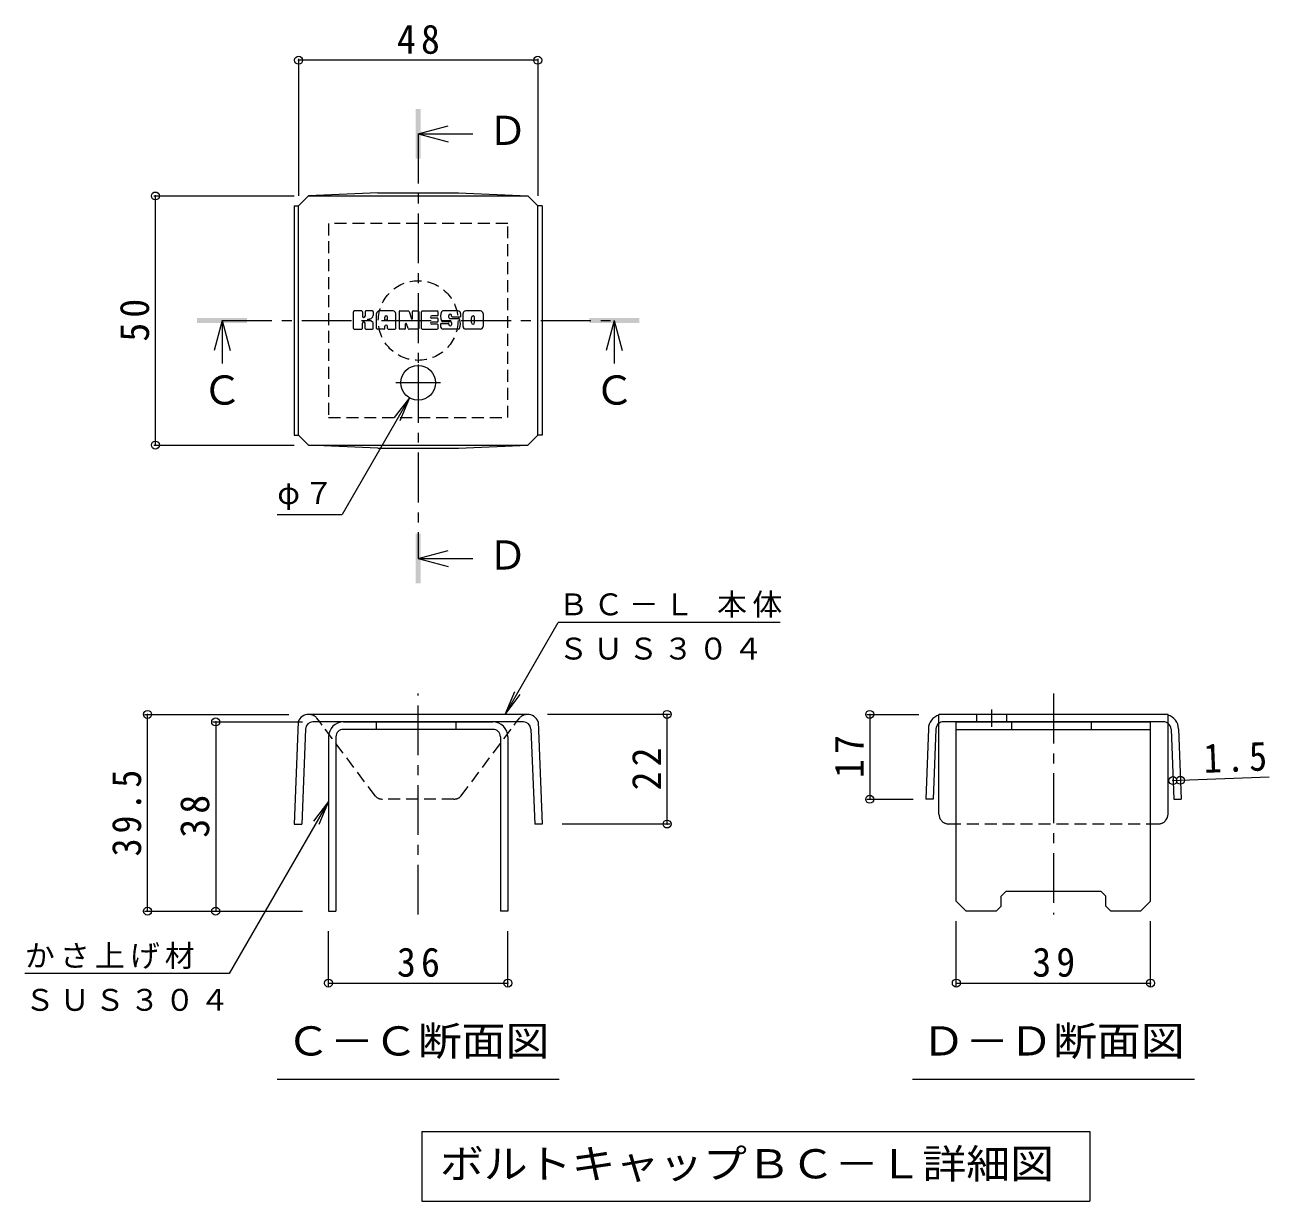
# Model space of a CAD drawing. Units: millimetres on the paper, enlarged 6 times, with parts at other scales. Extents: x -1626 to 1623, y -1182 to 1151.
# Drawn here: x 874 to 1623, y -1005 to -297 of the extents above; entities that cross this region are included whole.
import ezdxf
from ezdxf.enums import TextEntityAlignment as Align

# ---------------------------------------------------------------- set-up
doc = ezdxf.new("R2010")
doc.units = ezdxf.units.MM
doc.header["$LTSCALE"] = 6
doc.header["$PDMODE"] = 32
doc.header["$PDSIZE"] = 4.8
doc.linetypes.add('CHAIN1', pattern=[8, 5, -1, 1, -1])
doc.linetypes.add('DASHED1', pattern=[1.8, 1.2, -0.6])
for name, color, linetype, lineweight in [('D-4', 7, 'Continuous', 9), ('D-5', 7, 'Continuous', 9), ('D-8', 4, 'Continuous', 9), ('D-9', 2, 'Continuous', 9), ('D-F', 7, 'Continuous', 9)]:
    doc.layers.add(name, color=color, linetype=linetype, lineweight=lineweight)
doc.styles.add('ＭＳ ゴシック', font='')
doc.styles.get('ＭＳ ゴシック').set_extended_font_data('MS Gothic')

msp = doc.modelspace()

# ---------------------------------------------------------------- linework, layer by layer
at = {"layer": 'D-4'}
for p, q in [((1038.541, -316.987), (1038.541, -399.664)), ((1182.541, -317.887), (1038.541, -317.887)), ((1182.541, -316.987), (1182.541, -399.664)), ((951.41, -399.664), (1035.898, -399.664)), ((952.31, -549.664), (952.31, -399.664)), ((1105.292, -521.257), (1064.696, -591.571)), ((1105.292, -521.257), (1096.16, -533.158)), ((1105.292, -521.257), (1099.552, -535.115)), ((951.41, -549.664), (1035.898, -549.664)), ((1025.696, -591.571), (1064.696, -591.571)), ((1162.92, -711.886), (1194.933, -656.438)), ((1328.433, -656.438), (1194.933, -656.438)), ((1162.92, -711.886), (1168.66, -698.028)), ((1162.92, -711.886), (1172.052, -699.986)), ((945.754, -711.886), (1032.669, -711.886)), ((947.554, -830.386), (947.554, -711.886)), ((986.796, -716.386), (1040.792, -716.386)), ((988.596, -716.386), (988.596, -830.386)), ((1262.21, -711.886), (1188.414, -711.886)), ((1260.41, -777.886), (1260.41, -711.886)), ((1380.675, -711.886), (1412.1, -711.886)), ((1382.475, -711.886), (1382.475, -763.007)), ((1565.048, -751.756), (1569.545, -751.576)), ((1569.545, -751.576), (1622.952, -749.437)), ((1380.675, -763.007), (1408.701, -763.007)), ((1056.541, -764.362), (996.709, -867.996)), ((1056.541, -764.362), (1047.41, -776.262)), ((1056.541, -764.362), (1050.802, -778.22)), ((1262.21, -777.886), (1197.185, -777.886)), ((945.754, -830.386), (1040.792, -830.386)), ((1434.6, -875.523), (1434.6, -836.386)), ((1551.6, -875.523), (1551.6, -836.386)), ((1056.541, -875.523), (1056.541, -842.386)), ((1164.541, -875.523), (1164.541, -842.386)), ((996.709, -867.996), (873.709, -867.996)), ((1056.541, -873.723), (1164.541, -873.723)), ((1434.6, -873.723), (1551.6, -873.723))]:
    msp.add_line(p, q, dxfattribs=at)
for p in [(1038.541, -317.887), (1182.541, -317.887), (952.31, -399.664), (952.31, -549.664), (947.554, -711.886), (1260.41, -711.886), (1382.475, -711.886), (988.596, -716.386), (1569.545, -751.576), (1565.048, -751.756), (1382.475, -763.007), (1260.41, -777.886), (947.554, -830.386), (988.596, -830.386), (1056.541, -873.723), (1164.541, -873.723), (1434.6, -873.723), (1551.6, -873.723)]:
    msp.add_point(p, dxfattribs=at)
at = {"layer": 'D-5', "color": 4}
for p, q in [((1110.541, -362.216), (1128.541, -357.416)), ((1110.541, -362.216), (1128.541, -367.016)), ((1110.541, -362.216), (1143.36, -362.216)), ((992.447, -474.664), (987.647, -492.664)), ((992.447, -474.664), (997.247, -492.664)), ((992.447, -474.664), (992.447, -500.61)), ((1228.636, -474.664), (1223.836, -492.664)), ((1228.636, -474.664), (1233.436, -492.664)), ((1228.636, -474.664), (1228.636, -500.61)), ((1110.541, -617.947), (1128.541, -613.147)), ((1110.541, -617.947), (1128.541, -622.747)), ((1110.541, -617.947), (1143.36, -617.947))]:
    msp.add_line(p, q, dxfattribs=at)
at = {"layer": 'D-5', "color": 4, "linetype": 'CHAIN1'}
for p, q in [((1110.541, -362.216), (1110.541, -617.947)), ((992.447, -474.664), (1228.636, -474.664))]:
    msp.add_line(p, q, dxfattribs=at)
at = {"layer": 'D-5'}
for p, q in [((1025.641, -931.612), (1195.441, -931.612)), ((1408.2, -931.612), (1578, -931.612)), ((1112.641, -963), (1515, -963)), ((1515, -963), (1515, -1005))]:
    msp.add_line(p, q, dxfattribs=at)
msp.add_lwpolyline([(1112.641, -963), (1112.641, -1005), (1515, -1005)], dxfattribs=at)
at = {"layer": 'D-5', "color": 4}
for points in [[(1109.041, -377.216), (1112.041, -377.216), (1109.041, -347.216), (1112.041, -347.216)], [(977.447, -476.164), (1007.447, -476.164), (977.447, -473.164), (1007.447, -473.164)], [(1213.636, -476.164), (1243.636, -476.164), (1213.636, -473.164), (1243.636, -473.164)], [(1109.041, -632.947), (1112.041, -632.947), (1109.041, -602.947), (1112.041, -602.947)]]:
    msp.add_solid(points, dxfattribs=at)
at = {"layer": 'D-8', "linetype": 'DASHED1'}
for p, q in [((1164.541, -416.164), (1056.541, -416.164)), ((1056.541, -416.164), (1056.541, -533.164))]:
    msp.add_line(p, q, dxfattribs=at)
at = {"layer": 'D-8'}
for p, q in [((1065.541, -716.386), (1155.541, -716.386)), ((1085.381, -720.886), (1085.381, -716.386)), ((1133.381, -720.886), (1133.381, -716.386)), ((1434.6, -716.386), (1551.6, -716.386)), ((1434.6, -824.386), (1434.6, -716.386)), ((1467.939, -720.886), (1467.939, -716.386)), ((1515.939, -720.886), (1515.939, -716.386)), ((1551.6, -824.386), (1551.6, -716.386)), ((1061.041, -725.386), (1061.041, -830.386)), ((1155.541, -720.886), (1065.541, -720.886)), ((1160.041, -725.386), (1160.041, -830.386)), ((1164.541, -725.386), (1164.541, -830.386)), ((1434.6, -720.886), (1551.6, -720.886)), ((1464.6, -818.386), (1521.6, -818.386)), ((1164.541, -830.386), (1160.041, -830.386)), ((1434.6, -824.386), (1440.6, -830.386)), ((1524.6, -827.386), (1527.6, -830.386)), ((1545.6, -830.386), (1527.6, -830.386)), ((1551.6, -824.386), (1545.6, -830.386))]:
    msp.add_line(p, q, dxfattribs=at)
at = {"layer": 'D-8', "linetype": 'DASHED1'}
msp.add_lwpolyline([(1056.541, -533.164), (1164.541, -533.164), (1164.541, -416.164)], dxfattribs=at)
at = {"layer": 'D-8'}
for points in [[(1056.541, -725.386), (1056.541, -830.386), (1061.041, -830.386)], [(1461.6, -827.386), (1461.6, -821.386), (1464.6, -818.386)], [(1524.6, -827.386), (1524.6, -821.386), (1521.6, -818.386)], [(1461.6, -827.386), (1458.6, -830.386), (1440.6, -830.386)]]:
    msp.add_lwpolyline(points, dxfattribs=at)
at = {"layer": 'D-8', "linetype": 'DASHED1'}
msp.add_circle((1110.541, -474.664), 24, dxfattribs=at)
at = {"layer": 'D-8'}
for centre, radius, start, end in [((1065.541, -725.386), 9, 90, 180), ((1155.541, -725.386), 9, 0, 90), ((1065.541, -725.386), 4.5, 90, 180), ((1155.541, -725.386), 4.5, 0, 90)]:
    msp.add_arc(centre, radius, start, end, dxfattribs=at)
at = {"layer": 'D-9'}
for p, q in [((1038.541, -405.664), (1044.541, -399.664)), ((1086.214, -397.767), (1044.541, -399.664)), ((1044.541, -399.664), (1176.541, -399.664)), ((1086.214, -397.767), (1134.869, -397.767)), ((1134.869, -397.767), (1176.541, -399.664)), ((1182.541, -405.664), (1176.541, -399.664)), ((1035.898, -405.664), (1038.541, -405.664)), ((1035.898, -405.664), (1035.898, -543.664)), ((1038.541, -543.664), (1038.541, -405.664)), ((1185.185, -405.664), (1182.541, -405.664)), ((1182.541, -543.664), (1182.541, -405.664)), ((1185.185, -405.664), (1185.185, -543.664)), ((1035.898, -543.664), (1038.541, -543.664)), ((1038.541, -543.664), (1044.541, -549.664)), ((1182.541, -543.664), (1176.541, -549.664)), ((1185.185, -543.664), (1182.541, -543.664)), ((1086.214, -551.562), (1044.541, -549.664)), ((1044.541, -549.664), (1176.541, -549.664)), ((1086.214, -551.562), (1134.869, -551.562)), ((1134.869, -551.562), (1176.541, -549.664)), ((1038.361, -716.386), (1035.898, -777.886)), ((1176.414, -711.886), (1044.541, -711.886)), ((1173.895, -716.386), (1047.188, -716.386)), ((1052.792, -718.447), (1051.248, -716.386)), ((1168.291, -718.447), (1169.835, -716.386)), ((1182.722, -716.386), (1185.185, -777.886)), ((1562.1, -711.886), (1424.1, -711.886)), ((1424.1, -771.886), (1424.1, -717.265)), ((1559.453, -716.386), (1426.771, -716.386)), ((1446.77, -711.886), (1446.77, -716.386)), ((1464.77, -711.886), (1464.77, -716.386)), ((1562.1, -771.886), (1562.1, -717.265)), ((1042.692, -720.706), (1040.395, -778.066)), ((1178.391, -720.706), (1180.688, -778.066)), ((1417.778, -720.552), (1416.202, -762.886)), ((1422.274, -720.719), (1420.701, -763.007)), ((1563.925, -720.719), (1565.499, -763.007)), ((1568.422, -720.552), (1569.997, -762.886)), ((1420.701, -763.007), (1416.202, -762.886)), ((1565.499, -763.007), (1569.997, -762.886)), ((1035.898, -777.886), (1040.395, -778.066)), ((1185.185, -777.886), (1180.688, -778.066))]:
    msp.add_line(p, q, dxfattribs=at)
at = {"layer": 'D-9', "linetype": 'CHAIN1'}
for p, q in [((1110.541, -501.1), (1110.541, -523.228)), ((1124.034, -512.164), (1097.049, -512.164)), ((1110.541, -832.452), (1110.541, -699.366)), ((1493.1, -699.366), (1493.1, -832.452)), ((1455.77, -708.916), (1455.77, -719.356))]:
    msp.add_line(p, q, dxfattribs=at)
at = {"layer": 'D-9', "linetype": 'DASHED1'}
for p, q in [((1051.248, -716.386), (1049.561, -714.136)), ((1084.784, -761.129), (1052.792, -718.447)), ((1136.299, -761.129), (1168.291, -718.447)), ((1169.835, -716.386), (1171.522, -714.136)), ((1424.1, -717.265), (1424.1, -711.886)), ((1562.1, -717.265), (1562.1, -711.886)), ((1132.056, -762.886), (1089.027, -762.886)), ((1556.1, -777.886), (1430.1, -777.886))]:
    msp.add_line(p, q, dxfattribs=at)
at = {"layer": 'D-9'}
msp.add_circle((1110.541, -512.164), 10.5, dxfattribs=at)
for centre, radius, start, end in [((1044.605, -718.468), 6.582, 90.55618, 161.56279), ((1047.188, -720.886), 4.5, 90, 177.70665), ((1173.895, -720.886), 4.5, 2.29335, 90), ((1176.478, -718.468), 6.582, 18.43721, 90.55618), ((1426.771, -720.886), 9, 107.26667, 177.86924), ((1426.771, -720.886), 4.5, 126.41565, 177.86924), ((1426.771, -720.886), 4.5, 90, 126.41565), ((1559.429, -720.886), 4.5, 53.58435, 90), ((1559.429, -720.886), 9, 2.13076, 72.73333), ((1559.429, -720.886), 4.5, 2.13076, 53.58435), ((1430.1, -771.886), 6, 180, 221.40888), ((1556.1, -771.886), 6, 318.59112, 0)]:
    msp.add_arc(centre, radius, start, end, dxfattribs=at)
at = {"layer": 'D-9', "linetype": 'DASHED1'}
for centre, radius, start, end in [((1044.605, -718.468), 6.582, 41.15582, 89.44382), ((1176.478, -718.468), 6.582, 90.55618, 138.84418), ((1089.027, -756.886), 6, 225, 270), ((1132.056, -756.886), 6, 270, 315), ((1430.1, -771.886), 6, 221.40888, 270), ((1556.1, -771.886), 6, 270, 318.59112)]:
    msp.add_arc(centre, radius, start, end, dxfattribs=at)
at = {"layer": 'D-F'}
for p, q in [((1071.508, -479.419), (1071.508, -469.358)), ((1076.554, -468.886), (1071.979, -468.886)), ((1077.026, -469.358), (1077.026, -472.131)), ((1078.534, -469.358), (1078.534, -472.131)), ((1083.048, -468.886), (1079.005, -468.886)), ((1083.519, -469.358), (1083.519, -471.702)), ((1085.515, -479.419), (1085.515, -470.458)), ((1095.458, -468.886), (1087.087, -468.886)), ((1097.03, -479.419), (1097.03, -470.458)), ((1099.052, -469.358), (1099.052, -479.419)), ((1099.523, -468.886), (1104.635, -468.886)), ((1105.084, -469.214), (1106.519, -473.696)), ((1107.003, -469.358), (1107.003, -473.62)), ((1107.475, -468.886), (1110.535, -468.886)), ((1111.007, -469.358), (1111.007, -479.419)), ((1112.533, -479.419), (1112.533, -469.358)), ((1113.004, -468.886), (1122.067, -468.886)), ((1122.067, -471.861), (1118.716, -471.861)), ((1122.539, -471.39), (1122.539, -469.358)), ((1134.492, -468.886), (1125.336, -468.886)), ((1129.027, -472.915), (1129.027, -471.674)), ((1130.579, -471.952), (1130.579, -471.674)), ((1136.064, -470.458), (1136.064, -472.423)), ((1137.589, -478.319), (1137.589, -470.458)), ((1148.004, -468.886), (1139.16, -468.886)), ((1149.575, -470.458), (1149.575, -478.319)), ((1077.026, -479.419), (1077.026, -476.164)), ((1078.518, -479.419), (1078.518, -476.164)), ((1083.527, -479.419), (1083.527, -476.628)), ((1090.507, -474.271), (1090.507, -472.646)), ((1090.507, -479.419), (1090.507, -478.162)), ((1091.881, -474.428), (1090.664, -474.428)), ((1092.038, -474.271), (1092.038, -472.646)), ((1092.038, -479.419), (1092.038, -478.162)), ((1102.999, -479.419), (1102.999, -476.691)), ((1104.465, -479.553), (1103.592, -476.605)), ((1122.067, -475.597), (1118.7, -475.597)), ((1122.028, -476.882), (1118.7, -476.882)), ((1122.067, -473.18), (1118.716, -473.18)), ((1122.5, -479.419), (1122.5, -477.354)), ((1122.539, -475.125), (1122.539, -473.651)), ((1124.05, -476.855), (1124.05, -478.319)), ((1124.522, -476.383), (1128.582, -476.383)), ((1130.08, -475.393), (1125.336, -475.393)), ((1129.054, -476.855), (1129.054, -477.186)), ((1129.498, -473.386), (1134.778, -473.386)), ((1130.552, -475.865), (1130.552, -477.186)), ((1131.05, -472.423), (1136.064, -472.423)), ((1142.619, -475.925), (1142.619, -472.851)), ((1144.545, -475.925), (1144.545, -472.851)), ((1071.979, -479.89), (1076.554, -479.89)), ((1078.989, -479.89), (1083.056, -479.89)), ((1090.035, -479.89), (1085.986, -479.89)), ((1092.51, -479.89), (1096.559, -479.89)), ((1102.528, -479.89), (1099.523, -479.89)), ((1110.535, -479.89), (1104.917, -479.89)), ((1113.004, -479.89), (1122.028, -479.89)), ((1134.778, -479.89), (1125.622, -479.89)), ((1148.004, -479.89), (1139.16, -479.89))]:
    msp.add_line(p, q, dxfattribs=at)
for centre, radius, start, end in [((1071.979, -469.358), 0.471, 90, 180), ((1076.554, -469.358), 0.471, 0, 90), ((1079.005, -469.358), 0.471, 90, 180), ((1081.947, -471.702), 1.572, 299.42073, 0), ((1083.048, -469.358), 0.471, 0, 90), ((1087.087, -470.458), 1.572, 90, 180), ((1091.273, -472.646), 0.766, 0, 180), ((1095.458, -470.458), 1.572, 0, 90), ((1099.523, -469.358), 0.471, 90, 180), ((1104.635, -469.358), 0.471, 17.75635, 90), ((1107.475, -469.358), 0.471, 90, 180), ((1110.535, -469.358), 0.471, 0, 90), ((1113.004, -469.358), 0.471, 90, 180), ((1118.716, -472.521), 0.659, 90, 270), ((1122.067, -469.358), 0.471, 0, 90), ((1122.067, -471.39), 0.471, 270, 0), ((1131.178, -472.14), 7.128, 157.10112, 202.89888), ((1125.336, -469.672), 0.786, 90, 157.10112), ((1129.803, -471.674), 0.776, 0, 180), ((1131.05, -471.952), 0.471, 180, 270), ((1134.492, -470.458), 1.572, 0, 90), ((1139.16, -470.458), 1.572, 90, 180), ((1143.582, -472.851), 0.963, 0, 180), ((1148.004, -470.458), 1.572, 0, 90), ((1071.979, -479.419), 0.471, 180, 270), ((1076.554, -479.419), 0.471, 270, 0), ((1077.78, -472.131), 0.754, 180, 0), ((1077.772, -476.164), 0.746, 0, 180), ((1078.989, -479.419), 0.471, 180, 270), ((1080.282, -474.153), 0.263, 97.33171, 266.57183), ((1079.382, -467.152), 6.795, 277.33171, 299.42073), ((1079.972, -479.33), 4.923, 53.71985, 86.57183), ((1081.956, -476.628), 1.572, 0, 53.71985), ((1083.056, -479.419), 0.471, 270, 0), ((1085.986, -479.419), 0.471, 180, 270), ((1090.035, -479.419), 0.471, 270, 0), ((1090.664, -474.271), 0.157, 180, 270), ((1091.273, -478.162), 0.766, 0, 180), ((1091.881, -474.271), 0.157, 270, 0), ((1092.51, -479.419), 0.471, 180, 270), ((1096.559, -479.419), 0.471, 270, 0), ((1099.523, -479.419), 0.471, 180, 270), ((1102.528, -479.419), 0.471, 270, 0), ((1103.302, -476.691), 0.303, 16.48875, 180), ((1106.755, -473.62), 0.248, 197.75635, 0), ((1110.535, -479.419), 0.471, 270, 0), ((1113.004, -479.419), 0.471, 180, 270), ((1118.7, -476.24), 0.643, 90, 270), ((1122.028, -477.354), 0.471, 0, 90), ((1122.028, -479.419), 0.471, 270, 0), ((1122.067, -473.651), 0.471, 0, 90), ((1122.067, -475.125), 0.471, 270, 0), ((1124.522, -476.855), 0.471, 90, 180), ((1125.622, -478.319), 1.572, 180, 270), ((1125.336, -474.607), 0.786, 202.89888, 270), ((1128.582, -476.855), 0.471, 0, 90), ((1129.498, -472.915), 0.471, 180, 270), ((1129.803, -477.186), 0.749, 180, 0), ((1130.08, -475.865), 0.471, 0, 90), ((1134.778, -474.172), 0.786, 22.90802, 90), ((1134.778, -479.104), 0.786, 270, 337.09198), ((1128.942, -476.638), 7.121, 337.09198, 22.90802), ((1139.16, -478.319), 1.572, 180, 270), ((1143.582, -475.925), 0.963, 180, 0), ((1148.004, -478.319), 1.572, 270, 0), ((1104.917, -479.419), 0.471, 196.48875, 270)]:
    msp.add_arc(centre, radius, start, end, dxfattribs=at)

# ---------------------------------------------------------------- texts
at = {"layer": 'D-4', "color": 2, "char_height": 17.6, "attachment_point": 7, "style": 'ＭＳ ゴシック'}
for s, insert in [('\\T1.27;\\W0.95;48', (1097.791, -314.287)), ('\\T1.27;\\W0.95;36', (1097.791, -870.123)), ('\\T1.27;\\W0.95;39', (1480.35, -870.123))]:
    msp.add_mtext(s, dxfattribs=dict(at, insert=insert))
for s, insert, rotation in [('\\T1.27;\\W0.95;50', (948.71, -487.414), 90), ('\\T1.27;\\W0.95;17', (1378.875, -750.197), 90), ('\\T1.27;\\W0.95;22', (1256.81, -757.636), 90), ('\\T1.27;\\W0.9;1.5', (1583.839, -747.401), 2.293), ('\\T1.28;\\W0.9;39.5', (943.954, -797.386), 90), ('\\T1.27;\\W0.95;38', (984.996, -786.136), 90)]:
    msp.add_mtext(s, dxfattribs=dict(at, insert=insert, rotation=rotation))
at = {"layer": 'D-4', "char_height": 13.2, "attachment_point": 7, "style": 'ＭＳ ゴシック'}
for s, insert in [('\\T1.17;φ７', (1025.696, -588.776)), ('\\T1.18;ＢＣ－Ｌ\\~本体', (1194.933, -653.643)), ('\\T1.17;ＳＵＳ３０４', (1194.933, -679.067)), ('\\T1.17;かさ上げ材', (873.709, -865.201)), ('\\T1.17;ＳＵＳ３０４', (873.709, -890.625))]:
    msp.add_mtext(s, dxfattribs=dict(at, insert=insert))
at = {"layer": 'D-5', "color": 2, "style": 'ＭＳ ゴシック'}
for s, p in [('Ｄ', (1152.36, -374.216)), ('Ｃ', (980.447, -530.61)), ('Ｃ', (1216.636, -530.61)), ('Ｄ', (1152.36, -629.947))]:
    msp.add_text(s, height=17.6, dxfattribs=at).set_placement(p, align=Align.BOTTOM_LEFT)
at = {"layer": 'D-5', "color": 2, "style": 'ＭＳ ゴシック', "width": 1.1}
for s, p in [('Ｃ－Ｃ断面図', (1031.041, -922.612)), ('Ｄ－Ｄ断面図', (1413.6, -922.612)), ('ボルトキャップＢＣ－Ｌ詳細図', (1123.669, -996.6))]:
    msp.add_text(s, height=17.6, dxfattribs=at).set_placement(p, align=Align.BOTTOM_LEFT)

doc.saveas('drawing.dxf')
